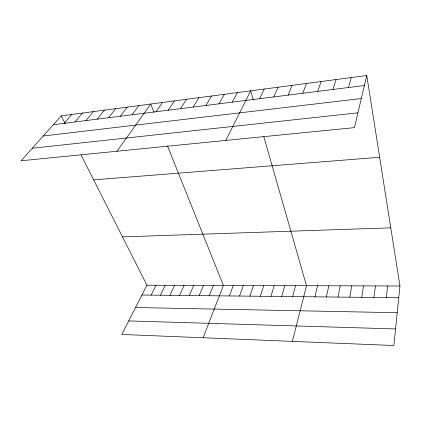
<?xml version="1.0" encoding="UTF-8"?>
<svg xmlns="http://www.w3.org/2000/svg" width="421" height="421" viewBox="0 0 421 421"><rect width="100%" height="100%" fill="white"/><g stroke="black" fill="none" stroke-linecap="round" stroke-linejoin="round"><path stroke-width="0.63" d="M366.754 75.491L354.44 127.626L21.05 160.78L61.256 115.864L366.754 75.491L399.95 285.991L393.867 345.509L121.758 334.453L146.94 285.228L81.006 154.896M386.215 297.573L387.636 285.954M373.874 297.447L375.506 285.917M361.723 297.321L363.565 285.88M349.762 297.194L351.803 285.848M337.984 297.073L340.221 285.812M326.38 296.952L328.806 285.775M314.955 296.831L317.566 285.743M292.385 341.384L306.488 285.706L263.799 136.651M292.616 296.6L295.574 285.675M348.509 87.521L351.23 77.543M281.691 296.484L284.817 285.643M270.924 296.373L274.213 285.612M332.953 89.478L336.016 79.553M260.32 296.263L263.762 285.58M249.864 296.152L253.458 285.549M317.713 91.399L321.097 81.527M239.56 296.047L243.301 285.517M229.398 295.942L233.287 285.485M302.773 93.278L306.467 83.458M203.132 337.758L223.409 285.459L167.5 145.95M209.211 295.731L213.373 285.427M288.122 95.125L292.116 85.358M199.186 295.626L203.48 285.396M189.303 295.526L193.728 285.37M273.761 96.93L278.039 87.215M179.556 295.421L184.109 285.338M169.952 295.321L174.626 285.312M259.673 98.703L264.23 89.041M160.48 295.226L165.269 285.28M151.134 295.126L156.044 285.254M225.814 140.419L250.674 90.831L253.289 99.966M232.297 102.15L237.37 92.594M218.994 103.824L224.309 94.32M205.937 105.471L211.489 96.014M193.123 107.081L198.896 97.677M180.541 108.665L186.524 99.309M168.184 110.223L174.378 100.919M156.049 111.749L162.438 102.492M116.97 151.244L150.707 104.045L153.997 112.244M132.062 114.77L138.835 105.613M120.217 116.264L127.168 107.155M108.581 117.727L115.707 108.671M97.151 119.169L104.44 110.16M85.916 120.58L93.367 111.623M74.88 121.969L82.484 113.06M64.034 123.337L71.781 114.475M53.367 124.679L364.386 85.521M43.237 135.994L361.313 98.54M32.264 148.255L357.939 112.828M93.636 179.862L379.653 157.28M122.485 236.886L390.777 227.835M146.94 285.228L399.95 285.991M141.924 295.032L398.75 297.705M135.536 307.514L397.219 312.719M128.689 320.907L395.556 328.948M61.256 115.864L65.276 123.806"/></g></svg>
